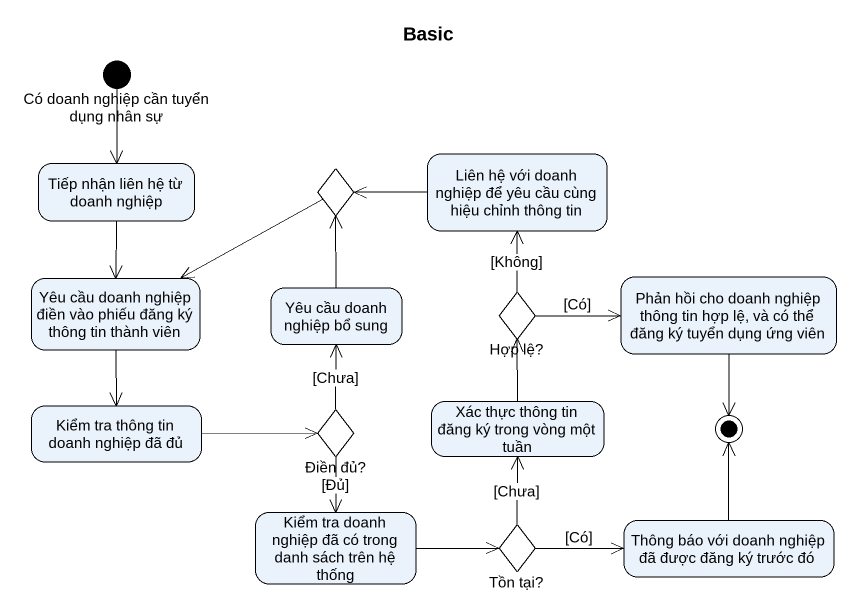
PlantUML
@startuml
title Basic
hide empty description
state "Có doanh nghiệp cần tuyển dụng nhân sự" as Có_doanh_nghiệp_cần_tuyển <<start>>
state "Tiếp nhận liên hệ từ doanh nghiệp" as Tiếp_nhận_liên_hệ_từ_doanh
state choice1 <<choice>>
state "Liên hệ với doanh nghiệp để yêu cầu cùng hiệu chỉnh thông tin" as Liên_hệ_với_doanh_nghiệp_để
state "Yêu cầu doanh nghiệp điền vào phiếu đăng ký thông tin thành viên" as Yêu_cầu_doanh_nghiệp_điền
state "Yêu cầu doanh nghiệp bổ sung" as Yêu_cầu_doanh_nghiệp_bổ_sung
state "Hợp lệ?" as Hợp_lệ <<choice>>
state "Phản hồi cho doanh nghiệp thông tin hợp lệ, và có thể đăng ký tuyển dụng ứng viên" as Phản_hồi_cho_doanh_nghiệp
state "Kiểm tra thông tin doanh nghiệp đã đủ" as Kiểm_tra_thông_tin_doanh
state "Điền đủ?" as Điền_đủ <<choice>>
state "Xác thực thông tin đăng ký trong vòng một tuần" as Xác_thực_thông_tin_đăng_ký
state "Kiểm tra doanh nghiệp đã có trong danh sách trên hệ thống" as Kiểm_tra_doanh_nghiệp_đã_có
state "Thông báo với doanh nghiệp đã được đăng ký trước đó" as Thông_báo_với_doanh_nghiệp
state "Tồn tại?" as Tồn_tại <<choice>>
Có_doanh_nghiệp_cần_tuyển --> Tiếp_nhận_liên_hệ_từ_doanh
Tiếp_nhận_liên_hệ_từ_doanh --> Yêu_cầu_doanh_nghiệp_điền
choice1 -left-> Yêu_cầu_doanh_nghiệp_điền
Liên_hệ_với_doanh_nghiệp_để -left-> choice1
Yêu_cầu_doanh_nghiệp_điền --> Kiểm_tra_thông_tin_doanh
Yêu_cầu_doanh_nghiệp_bổ_sung -up-> choice1
Hợp_lệ -up-> Liên_hệ_với_doanh_nghiệp_để : [Không]
Hợp_lệ -right-> Phản_hồi_cho_doanh_nghiệp : [Có]
Kiểm_tra_thông_tin_doanh -right-> Điền_đủ
Điền_đủ -up-> Yêu_cầu_doanh_nghiệp_bổ_sung : [Chưa]
Điền_đủ --> Kiểm_tra_doanh_nghiệp_đã_có : [Đủ]
Xác_thực_thông_tin_đăng_ký -up-> Hợp_lệ
Kiểm_tra_doanh_nghiệp_đã_có -right-> Tồn_tại
Tồn_tại -up-> Xác_thực_thông_tin_đăng_ký : [Chưa]
Tồn_tại -right-> Thông_báo_với_doanh_nghiệp : [Có]
Phản_hồi_cho_doanh_nghiệp --> [*]
Thông_báo_với_doanh_nghiệp -up-> [*]
@enduml
